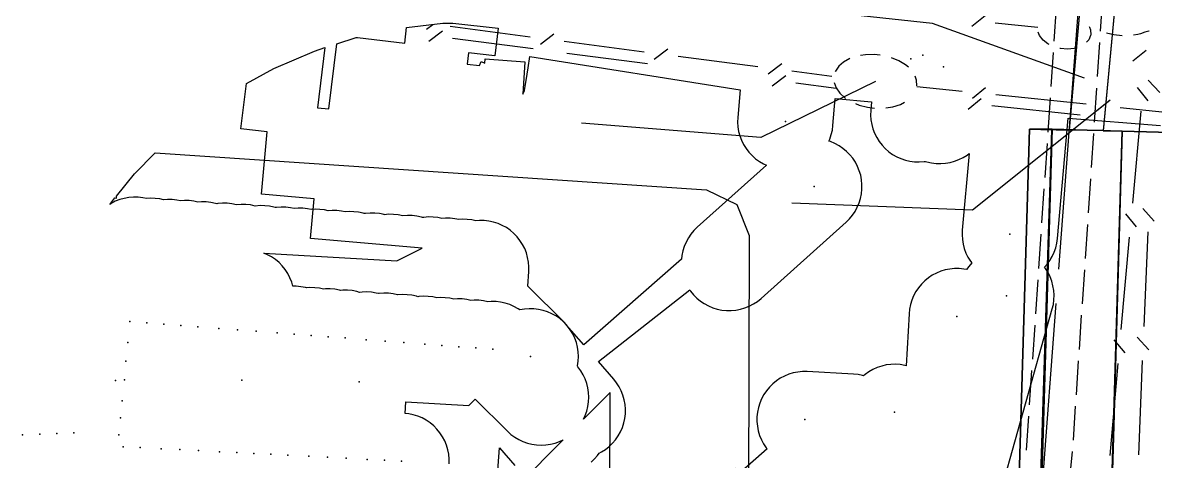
# Model space of a CAD drawing. Header units: metres. Extents: x 4550 to 4731, y 10605 to 11772.
# Drawn here: x 4608.77 to 4658.55, y 11354.72 to 11373.98 of the extents above; entities that cross this region are included whole.
import ezdxf

# ---------------------------------------------------------------- set-up
doc = ezdxf.new("R2010")
doc.units = ezdxf.units.M
for name, color, linetype in [('BOUNDARY', 7, 'Continuous'), ('CURB', 7, 'Continuous'), ('ELECTR_CABLE', 7, 'Continuous'), ('ELECTR_CABLE_COMM', 7, 'Continuous'), ('GRASS', 7, 'Continuous'), ('GROUND', 7, 'Continuous'), ('HEAT', 7, 'Continuous'), ('ROAD', 7, 'Continuous'), ('SEWER', 7, 'Continuous'), ('SIDEWALK_PATH', 7, 'Continuous'), ('TREE', 7, 'Continuous')]:
    doc.layers.add(name, color=color, linetype=linetype)

msp = doc.modelspace()

# ---------------------------------------------------------------- linework, layer by layer
at = {"layer": 'BOUNDARY'}
for points in [[(4652.566, 11354.036), (4653.022, 11369.301), (4654.777, 11369.264), (4656.575, 11389.778)], [(4658.183, 11389.665), (4656.263, 11369.233), (4657.098, 11369.215), (4667.733, 11368.918), (4672.93, 11368.772), (4677.439, 11368.646), (4678.595, 11368.614), (4677.473, 11366.8), (4676.515, 11353.247), (4676.337, 11349.726), (4675.774, 11337.492), (4675.718, 11336.295), (4674.76, 11336.34), (4670.81, 11251.59)]]:
    msp.add_lwpolyline(points, dxfattribs=at)
at = {"layer": 'CURB'}
for points in [[(4652.83, 11224.861), (4657.098, 11369.215)], [(4653.566, 11354.006), (4654.023, 11369.301)]]:
    msp.add_lwpolyline(points, dxfattribs=at)
at = {"layer": 'ELECTR_CABLE'}
msp.add_lwpolyline([(4628.308, 11372.156), (4628.845, 11372.096), (4628.925, 11372.272), (4629.085, 11372.2), (4629.098, 11372.386), (4630.844, 11372.266), (4630.745, 11370.837), (4630.822, 11371.007), (4630.935, 11371.724), (4630.979, 11371.999), (4631.056, 11372.493), (4640.3, 11371.035), (4640.198, 11369.822), (4640.19, 11369.616), (4640.203, 11369.41), (4640.237, 11369.207), (4640.289, 11369.008), (4640.362, 11368.815), (4640.452, 11368.63), (4640.561, 11368.454), (4640.686, 11368.29), (4640.826, 11368.14), (4640.981, 11368.004), (4641.148, 11367.883), (4641.327, 11367.78), (4641.457, 11367.72), (4638.419, 11365.002), (4638.273, 11364.857), (4638.141, 11364.699), (4638.025, 11364.528), (4637.927, 11364.347), (4637.847, 11364.157), (4637.786, 11363.96), (4637.744, 11363.759), (4637.727, 11363.591), (4633.43, 11359.839), (4632.676, 11360.702), (4632.533, 11360.85), (4632.376, 11360.984), (4632.207, 11361.101), (4632.027, 11361.202), (4631.838, 11361.284), (4631.642, 11361.348), (4631.441, 11361.392), (4631.236, 11361.416), (4631.03, 11361.42), (4630.825, 11361.403), (4630.622, 11361.367), (4630.619, 11361.366), (4630.542, 11361.419), (4630.362, 11361.52), (4630.173, 11361.602), (4629.977, 11361.666), (4629.776, 11361.71), (4629.571, 11361.734), (4629.365, 11361.738), (4629.216, 11361.726), (4629.028, 11361.767), (4628.823, 11361.791), (4628.617, 11361.795), (4628.47, 11361.783), (4628.286, 11361.824), (4628.082, 11361.848), (4627.876, 11361.853), (4627.719, 11361.841), (4627.538, 11361.881), (4627.334, 11361.905), (4627.128, 11361.91), (4626.971, 11361.898), (4626.791, 11361.938), (4626.587, 11361.962), (4626.381, 11361.967), (4626.175, 11361.951), (4626.132, 11361.943), (4626.07, 11361.964), (4625.868, 11362.009), (4625.664, 11362.033), (4625.458, 11362.038), (4625.261, 11362.023), (4625.248, 11362.027), (4625.046, 11362.072), (4624.842, 11362.096), (4624.636, 11362.101), (4624.43, 11362.085), (4624.411, 11362.082), (4624.307, 11362.109), (4624.104, 11362.142), (4623.898, 11362.155), (4623.692, 11362.148), (4623.57, 11362.138), (4623.45, 11362.174), (4623.248, 11362.213), (4623.043, 11362.232), (4622.837, 11362.232), (4622.736, 11362.221), (4622.689, 11362.235), (4622.486, 11362.273), (4622.281, 11362.291), (4622.075, 11362.289), (4621.987, 11362.279), (4621.806, 11362.32), (4621.601, 11362.344), (4621.395, 11362.349), (4621.235, 11362.337), (4621.196, 11362.348), (4620.993, 11362.387), (4620.788, 11362.405), (4620.648, 11362.404), (4620.592, 11362.592), (4620.515, 11362.783), (4620.419, 11362.966), (4620.306, 11363.138), (4620.177, 11363.299), (4620.033, 11363.446), (4619.875, 11363.578), (4619.704, 11363.694), (4619.523, 11363.792), (4619.36, 11363.862), (4625.207, 11363.525), (4626.319, 11364.073), (4621.42, 11364.51), (4621.574, 11366.244), (4619.265, 11366.456), (4619.515, 11369.184), (4618.361, 11369.325), (4618.604, 11371.309), (4619.812, 11371.973), (4621.588, 11372.735), (4622.048, 11372.882), (4621.726, 11370.247), (4622.221, 11370.202), (4622.569, 11373.048), (4623.429, 11373.322), (4623.479, 11373.333), (4625.563, 11373.078), (4625.64, 11373.766), (4627.238, 11373.951), (4627.677, 11373.959), (4629.662, 11373.736), (4629.526, 11372.522), (4628.369, 11372.652)], close=True, dxfattribs=at)
for points in [[(4633.757, 11354.682), (4633.906, 11354.825), (4634.039, 11354.982), (4634.106, 11355.077), (4634.209, 11355.13), (4634.383, 11355.241), (4634.544, 11355.369), (4634.693, 11355.512), (4634.826, 11355.669), (4634.944, 11355.838), (4635.045, 11356.018), (4635.127, 11356.207), (4635.19, 11356.403), (4635.234, 11356.604), (4635.258, 11356.809), (4635.262, 11357.015), (4635.246, 11357.221), (4635.209, 11357.423), (4635.153, 11357.622), (4635.078, 11357.814), (4634.984, 11357.997), (4634.873, 11358.171), (4634.745, 11358.332), (4634.069, 11359.107), (4638.089, 11362.251), (4638.125, 11362.197), (4638.255, 11362.037), (4638.399, 11361.89), (4638.558, 11361.758), (4638.728, 11361.643), (4638.909, 11361.545), (4639.099, 11361.464), (4639.296, 11361.403), (4639.498, 11361.362), (4639.703, 11361.34), (4639.909, 11361.339), (4640.114, 11361.358), (4640.317, 11361.397), (4640.514, 11361.455), (4640.705, 11361.533), (4640.888, 11361.629), (4641.06, 11361.742), (4641.22, 11361.872), (4644.959, 11365.217), (4645.106, 11365.362), (4645.238, 11365.521), (4645.353, 11365.691), (4645.452, 11365.872), (4645.532, 11366.062), (4645.593, 11366.259), (4645.634, 11366.461), (4645.656, 11366.666), (4645.657, 11366.872), (4645.638, 11367.077), (4645.6, 11367.28), (4645.541, 11367.477), (4645.463, 11367.668), (4645.367, 11367.85), (4645.254, 11368.023), (4645.124, 11368.183), (4644.98, 11368.329), (4644.821, 11368.461), (4644.65, 11368.577), (4644.469, 11368.675), (4644.279, 11368.755), (4644.201, 11368.78), (4644.242, 11368.869), (4644.308, 11369.064), (4644.355, 11369.265), (4644.383, 11369.469), (4644.482, 11370.644), (4646.072, 11370.51), (4646.042, 11370.129), (4646.036, 11369.923), (4646.051, 11369.717), (4646.085, 11369.514), (4646.139, 11369.315), (4646.212, 11369.123), (4646.304, 11368.938), (4646.414, 11368.764), (4646.54, 11368.601), (4646.681, 11368.451), (4646.837, 11368.315), (4647.004, 11368.196), (4647.183, 11368.094), (4647.371, 11368.009), (4647.567, 11367.944), (4647.768, 11367.898), (4647.972, 11367.872), (4648.178, 11367.866), (4648.384, 11367.88), (4648.447, 11367.891), (4648.508, 11367.87), (4648.709, 11367.824), (4648.914, 11367.798), (4649.12, 11367.792), (4649.325, 11367.806), (4649.528, 11367.841), (4649.727, 11367.895), (4649.92, 11367.968), (4650.104, 11368.06), (4650.279, 11368.169), (4650.365, 11368.236), (4650.067, 11364.872), (4650.059, 11364.666), (4650.071, 11364.46), (4650.104, 11364.257), (4650.156, 11364.057), (4650.227, 11363.864), (4650.317, 11363.678), (4650.425, 11363.503), (4650.481, 11363.428), (4650.353, 11363.281), (4650.251, 11363.138), (4650.137, 11363.161), (4649.932, 11363.182), (4649.726, 11363.182), (4649.521, 11363.163), (4649.319, 11363.123), (4649.122, 11363.064), (4648.931, 11362.986), (4648.749, 11362.889), (4648.577, 11362.776), (4648.417, 11362.645), (4648.271, 11362.5), (4648.14, 11362.341), (4648.025, 11362.17), (4647.927, 11361.989), (4647.847, 11361.799), (4647.787, 11361.602), (4647.746, 11361.4), (4647.725, 11361.195), (4647.605, 11358.918), (4647.545, 11358.934), (4647.342, 11358.969), (4647.136, 11358.983), (4646.93, 11358.977), (4646.726, 11358.951), (4646.525, 11358.905), (4646.329, 11358.84), (4646.141, 11358.755), (4645.962, 11358.653), (4645.794, 11358.534), (4645.728, 11358.476), (4645.685, 11358.489), (4645.483, 11358.53), (4645.278, 11358.551), (4643.249, 11358.658), (4643.043, 11358.658), (4642.837, 11358.639), (4642.635, 11358.599), (4642.438, 11358.54), (4642.247, 11358.462), (4642.065, 11358.366), (4641.893, 11358.252), (4641.733, 11358.122), (4641.587, 11357.976), (4641.456, 11357.817), (4641.341, 11357.647), (4641.243, 11357.465), (4641.163, 11357.275), (4641.103, 11357.078), (4641.062, 11356.876), (4641.041, 11356.671), (4641.04, 11356.465), (4641.06, 11356.26), (4641.099, 11356.057), (4641.158, 11355.86), (4641.237, 11355.669), (4641.333, 11355.487), (4641.447, 11355.316), (4641.484, 11355.27), (4636.283, 11350.69)], [(4651.466, 11352.346), (4654.023, 11361.41), (4654.069, 11361.611), (4654.096, 11361.815), (4654.102, 11362.021), (4654.088, 11362.227), (4654.053, 11362.43), (4653.999, 11362.629), (4653.926, 11362.822), (4653.835, 11363.006), (4653.725, 11363.181), (4653.68, 11363.24), (4653.796, 11363.37), (4653.917, 11363.537), (4654.021, 11363.715), (4654.107, 11363.902), (4654.175, 11364.097), (4654.223, 11364.297), (4654.251, 11364.501), (4654.719, 11369.783), (4658.785, 11369.471)], [(4629.639, 11354.123), (4629.723, 11355.309), (4630.398, 11354.537)]]:
    msp.add_lwpolyline(points, dxfattribs=at)
at = {"layer": 'ELECTR_CABLE_COMM'}
for points in [[(4655.444, 11371.545), (4648.753, 11373.936), (4642.487, 11374.619)], [(4650.482, 11373.819), (4651.065, 11374.29)], [(4651.519, 11373.975), (4653.38, 11373.776)], [(4626.522, 11373.688), (4626.798, 11373.9)], [(4626.62, 11373.171), (4627.215, 11373.628)], [(4627.563, 11373.819), (4631.08, 11373.36)], [(4631.526, 11373.034), (4632.12, 11373.491)], [(4653.889, 11373.021), (4653.831, 11373.049), (4653.615, 11373.216), (4653.462, 11373.41), (4653.401, 11373.569)], [(4655.713, 11373.447), (4655.708, 11373.42), (4655.626, 11373.224), (4655.532, 11373.123)], [(4655.642, 11373.812), (4655.658, 11373.775), (4655.706, 11373.658), (4655.713, 11373.447)], [(4657.097, 11373.403), (4657.09, 11373.403), (4656.728, 11373.444), (4656.407, 11373.523)], [(4658.269, 11373.618), (4658.26, 11373.609), (4658.09, 11373.556), (4657.9, 11373.496), (4657.788, 11373.46), (4657.595, 11373.431)], [(4627.661, 11373.302), (4631.204, 11372.839)], [(4632.567, 11373.166), (4636.083, 11372.706)], [(4632.691, 11372.645), (4636.234, 11372.182)], [(4636.53, 11372.381), (4637.124, 11372.837)], [(4637.571, 11372.512), (4641.087, 11372.052)], [(4646.461, 11372.55), (4646.191, 11372.58), (4645.812, 11372.571), (4645.599, 11372.536)], [(4647.696, 11372.019), (4647.567, 11372.133), (4647.275, 11372.31), (4646.948, 11372.442)], [(4655.104, 11372.881), (4654.989, 11372.845), (4654.694, 11372.816), (4654.389, 11372.843), (4654.357, 11372.851)], [(4657.559, 11372.301), (4658.146, 11372.768)], [(4641.533, 11371.727), (4642.128, 11372.184)], [(4645.12, 11372.399), (4644.851, 11372.252), (4644.635, 11372.063), (4644.489, 11371.846), (4644.485, 11371.835)], [(4641.711, 11371.199), (4642.305, 11371.656)], [(4642.574, 11371.858), (4644.332, 11371.628)], [(4648.075, 11371.205), (4648.061, 11371.451), (4647.995, 11371.625)], [(4658.244, 11371.461), (4658.75, 11370.909)], [(4646.246, 11371.4), (4641.213, 11368.943), (4633.331, 11369.574)], [(4642.752, 11371.331), (4644.523, 11371.099)], [(4644.434, 11371.346), (4644.516, 11371.12), (4644.679, 11370.888), (4644.91, 11370.678), (4644.935, 11370.663)], [(4648.074, 11371.184), (4650.055, 11370.979)], [(4650.51, 11370.666), (4651.092, 11371.139)], [(4658.243, 11370.553), (4657.764, 11371.129)], [(4656.565, 11370.572), (4650.517, 11365.744), (4642.573, 11366.055)], [(4646.712, 11370.236), (4647.019, 11370.284), (4647.347, 11370.389), (4647.533, 11370.489)], [(4650.321, 11370.183), (4650.903, 11370.655)], [(4651.547, 11370.825), (4655.508, 11370.415)], [(4655.963, 11370.102), (4656.545, 11370.575)], [(4645.374, 11370.427), (4645.534, 11370.36), (4645.899, 11370.266), (4646.213, 11370.229)], [(4651.358, 11370.342), (4655.249, 11369.939)], [(4657, 11370.261), (4660.961, 11369.851)], [(4657.561, 11366.051), (4657.935, 11370.094)], [(4657.731, 11365.016), (4657.252, 11365.592)], [(4658, 11365.817), (4658.507, 11365.265)], [(4657.049, 11360.514), (4657.423, 11364.557)], [(4658.221, 11364.792), (4658.043, 11360.646)], [(4657.219, 11359.479), (4656.74, 11360.055)], [(4657.757, 11360.173), (4658.265, 11359.621)], [(4656.565, 11354.975), (4656.911, 11359.02)], [(4657.98, 11359.148), (4657.811, 11355.002)]]:
    msp.add_lwpolyline(points, dxfattribs=at)
at = {"layer": 'GRASS'}
for points in [[(4654.023, 11369.301), (4653.022, 11369.301), (4652.566, 11354.036), (4640.083, 11354.409), (4640.053, 11353.409), (4652.537, 11353.036), (4652.733, 11353.05), (4652.921, 11353.101), (4653.096, 11353.188), (4653.252, 11353.308), (4653.381, 11353.457), (4653.478, 11353.626), (4653.541, 11353.811), (4653.566, 11354.006)], [(4653.533, 11353.987), (4653.533, 11354.59), (4654.001, 11369.28), (4653.022, 11369.301), (4652.566, 11354.036), (4640.083, 11354.409), (4640.054, 11353.436), (4652.006, 11353.051), (4652.457, 11353.157), (4652.871, 11353.353), (4653.234, 11353.633)]]:
    msp.add_lwpolyline(points, close=True, dxfattribs=at)
at = {"layer": 'GROUND'}
for points in [[(4656.575, 11389.778), (4658.003, 11389.677), (4658.003, 11389.677), (4658.183, 11389.665), (4656.263, 11369.238), (4654.778, 11369.28)], [(4640.083, 11354.409), (4652.566, 11354.036), (4653.022, 11369.301), (4654.001, 11369.28), (4653.533, 11354.59), (4653.533, 11353.987), (4653.234, 11353.633), (4652.871, 11353.353), (4652.457, 11353.157), (4652.009, 11353.052), (4651.619, 11353.064), (4640.054, 11353.436)]]:
    msp.add_lwpolyline(points, close=True, dxfattribs=at)
at = {"layer": 'HEAT'}
for points in [[(4634.573, 11353.18), (4634.586, 11357.743), (4633.42, 11356.569), (4633.496, 11356.73), (4633.564, 11356.924), (4633.614, 11357.124), (4633.643, 11357.328), (4633.653, 11357.534), (4633.642, 11357.74), (4633.611, 11357.944), (4633.561, 11358.143), (4633.491, 11358.337), (4633.402, 11358.523), (4633.296, 11358.7), (4633.172, 11358.865), (4633.149, 11358.891), (4633.155, 11358.917), (4633.185, 11359.121), (4633.194, 11359.327), (4633.183, 11359.533), (4633.153, 11359.736), (4633.102, 11359.936), (4633.032, 11360.13), (4632.943, 11360.316), (4632.837, 11360.493), (4632.713, 11360.658), (4632.575, 11360.81), (4630.968, 11362.407), (4631.012, 11363.058), (4631.015, 11363.264), (4630.999, 11363.47), (4630.962, 11363.672), (4630.906, 11363.871), (4630.831, 11364.063), (4630.737, 11364.246), (4630.625, 11364.419), (4630.497, 11364.581), (4630.354, 11364.729), (4630.197, 11364.863), (4630.028, 11364.98), (4629.848, 11365.081), (4629.659, 11365.163), (4629.463, 11365.226), (4629.262, 11365.27), (4629.057, 11365.294), (4628.851, 11365.298), (4628.68, 11365.284), (4628.513, 11365.321), (4628.309, 11365.344), (4628.102, 11365.348), (4627.932, 11365.334), (4627.765, 11365.371), (4627.56, 11365.395), (4627.354, 11365.398), (4627.184, 11365.385), (4627.017, 11365.421), (4626.813, 11365.445), (4626.607, 11365.449), (4626.401, 11365.432), (4626.347, 11365.422), (4626.295, 11365.439), (4626.094, 11365.483), (4625.889, 11365.507), (4625.683, 11365.511), (4625.478, 11365.494), (4625.475, 11365.494), (4625.473, 11365.494), (4625.271, 11365.538), (4625.067, 11365.562), (4624.86, 11365.566), (4624.655, 11365.549), (4624.652, 11365.549), (4624.649, 11365.55), (4624.447, 11365.594), (4624.243, 11365.617), (4624.037, 11365.621), (4623.831, 11365.605), (4623.778, 11365.595), (4623.727, 11365.612), (4623.525, 11365.655), (4623.32, 11365.679), (4623.114, 11365.683), (4622.944, 11365.669), (4622.777, 11365.706), (4622.572, 11365.73), (4622.366, 11365.733), (4622.195, 11365.72), (4622.028, 11365.756), (4621.823, 11365.78), (4621.617, 11365.784), (4621.447, 11365.77), (4621.28, 11365.806), (4621.075, 11365.83), (4620.869, 11365.834), (4620.699, 11365.82), (4620.532, 11365.856), (4620.328, 11365.88), (4620.122, 11365.884), (4619.916, 11365.867), (4619.862, 11365.858), (4619.81, 11365.875), (4619.609, 11365.918), (4619.404, 11365.942), (4619.198, 11365.946), (4618.992, 11365.929), (4618.99, 11365.929), (4618.988, 11365.93), (4618.786, 11365.974), (4618.581, 11365.997), (4618.375, 11366.001), (4618.17, 11365.985), (4618.167, 11365.984), (4618.164, 11365.985), (4617.962, 11366.029), (4617.758, 11366.053), (4617.551, 11366.056), (4617.346, 11366.04), (4617.293, 11366.03), (4617.241, 11366.047), (4617.04, 11366.091), (4616.835, 11366.115), (4616.629, 11366.118), (4616.459, 11366.105), (4616.292, 11366.141), (4616.087, 11366.165), (4615.881, 11366.169), (4615.71, 11366.155), (4615.543, 11366.191), (4615.338, 11366.215), (4615.132, 11366.219), (4614.962, 11366.205), (4614.795, 11366.242), (4614.59, 11366.265), (4614.384, 11366.269), (4614.214, 11366.255), (4614.047, 11366.292), (4613.842, 11366.316), (4613.636, 11366.319), (4613.431, 11366.303), (4613.228, 11366.266), (4613.03, 11366.21), (4612.838, 11366.135), (4612.655, 11366.041), (4612.595, 11366.003), (4612.823, 11366.284), (4612.886, 11366.28), (4612.892, 11366.369), (4613.681, 11367.34), (4614.589, 11368.26), (4638.83, 11366.634), (4640.159, 11366.002), (4640.696, 11364.632), (4640.663, 11353.407)], [(4627.51, 11354.616), (4627.511, 11354.822), (4627.492, 11355.027), (4627.453, 11355.229), (4627.394, 11355.427), (4627.317, 11355.618), (4627.221, 11355.8), (4627.107, 11355.972), (4626.977, 11356.132), (4626.832, 11356.278), (4626.674, 11356.41), (4626.503, 11356.526), (4626.322, 11356.624), (4626.132, 11356.704), (4625.935, 11356.765), (4625.733, 11356.806), (4625.583, 11356.822), (4625.611, 11357.325), (4628.381, 11357.174), (4628.654, 11357.448), (4630.073, 11356.038), (4630.226, 11355.9), (4630.392, 11355.778), (4630.569, 11355.673), (4630.755, 11355.585), (4630.949, 11355.516), (4631.15, 11355.467), (4631.353, 11355.437), (4631.559, 11355.428), (4631.765, 11355.438), (4631.969, 11355.469), (4632.169, 11355.52), (4632.362, 11355.59), (4632.523, 11355.666), (4630.586, 11353.718)]]:
    msp.add_lwpolyline(points, dxfattribs=at)
at = {"layer": 'ROAD'}
msp.add_lwpolyline([(4666.299, 11216.734), (4665.18, 11217.036), (4664.286, 11217.712), (4663.7, 11218.668), (4663.509, 11219.811), (4667.397, 11360.882), (4667.733, 11368.918), (4657.098, 11369.215), (4652.68, 11219.777), (4652.518, 11218.785), (4652.018, 11217.95), (4651.25, 11217.353), (4650.284, 11217.071)], close=True, dxfattribs=at)
msp.add_lwpolyline([(4664.57, 11257.038), (4664.759, 11263.651), (4665.145, 11276.485), (4665.571, 11290.249), (4665.795, 11297.507), (4665.705, 11297.509), (4666.216, 11314.882), (4666.445, 11323.638), (4666.423, 11324.105), (4666.875, 11340.959), (4667.063, 11346.976), (4667.246, 11353.578), (4667.397, 11360.882), (4667.733, 11368.918), (4657.098, 11369.215), (4656.729, 11356.276), (4656.208, 11339.051), (4655.75, 11320.869), (4655.208, 11303.571), (4654.824, 11287.786), (4654.287, 11269.977), (4653.752, 11253.318)], dxfattribs=at)
at = {"layer": 'SEWER'}
for points in [[(4654.304, 11363.152), (4655.506, 11379.078)], [(4656.142, 11373.605), (4656.241, 11375.102)], [(4654.198, 11374.664), (4654.097, 11373.168)], [(4656.009, 11371.609), (4656.108, 11373.106)], [(4654.063, 11372.669), (4653.961, 11371.172)], [(4655.876, 11369.614), (4655.976, 11371.11)], [(4653.927, 11370.673), (4653.825, 11369.177)], [(4655.744, 11367.618), (4655.843, 11369.115)], [(4653.791, 11368.678), (4653.689, 11367.181)], [(4655.611, 11365.623), (4655.711, 11367.119)], [(4653.655, 11366.683), (4653.553, 11365.186)], [(4655.479, 11363.627), (4655.578, 11365.124)], [(4653.52, 11364.687), (4653.418, 11363.191)], [(4655.346, 11361.631), (4655.446, 11363.128)], [(4653.384, 11362.692), (4653.282, 11361.195)], [(4652.99, 11345.73), (4654.192, 11361.656)], [(4655.214, 11359.636), (4655.313, 11361.132)], [(4653.248, 11360.696), (4653.146, 11359.2)], [(4655.081, 11357.64), (4655.18, 11359.137)], [(4653.112, 11358.701), (4653.01, 11357.205)], [(4654.948, 11355.645), (4655.048, 11357.141)], [(4652.976, 11356.706), (4652.875, 11355.209)], [(4654.76, 11353.653), (4654.906, 11355.146)]]:
    msp.add_lwpolyline(points, dxfattribs=at)
at = {"layer": 'SIDEWALK_PATH'}
for points in [[(4652.68, 11219.777), (4657.098, 11369.215), (4654.023, 11369.301), (4653.566, 11354.006)], [(4656.208, 11339.051), (4656.729, 11356.276), (4657.098, 11369.215), (4654.001, 11369.28), (4653.533, 11354.59)]]:
    msp.add_lwpolyline(points, dxfattribs=at)
at = {"layer": 'TREE'}
for p in [(4648.338, 11372.552), (4647.798, 11372.393), (4649.245, 11372.038), (4642.291, 11369.646), (4643.56, 11366.783), (4652.159, 11364.687), (4652.003, 11361.981), (4649.822, 11361.085), (4613.476, 11360.86), (4614.224, 11360.803), (4614.971, 11360.745), (4615.719, 11360.688), (4616.467, 11360.631), (4617.389, 11360.551), (4618.212, 11360.497), (4619.035, 11360.434), (4619.957, 11360.364), (4620.705, 11360.307), (4621.452, 11360.249), (4622.2, 11360.192), (4622.948, 11360.135), (4623.87, 11360.055), (4624.693, 11360.001), (4613.386, 11359.94), (4625.516, 11359.938), (4626.438, 11359.868), (4627.186, 11359.81), (4627.933, 11359.753), (4628.681, 11359.696), (4629.429, 11359.639), (4613.306, 11359.119), (4631.094, 11359.321), (4612.851, 11358.27), (4613.235, 11358.297), (4618.4, 11358.281), (4623.556, 11358.211), (4613.137, 11357.377), (4613.064, 11356.631), (4643.139, 11356.561), (4647.093, 11356.884), (4608.765, 11355.886), (4609.514, 11355.915), (4610.264, 11355.945), (4611.013, 11355.975), (4612.992, 11355.884), (4613.179, 11355.362), (4613.928, 11355.323), (4614.852, 11355.275), (4615.676, 11355.233), (4616.5, 11355.199), (4617.423, 11355.143), (4618.172, 11355.104), (4618.921, 11355.065), (4619.67, 11355.027), (4620.419, 11354.988), (4621.343, 11354.94), (4622.167, 11354.898), (4622.991, 11354.864), (4623.915, 11354.807), (4624.664, 11354.769), (4625.413, 11354.73)]:
    msp.add_point(p, dxfattribs=at)

doc.saveas('drawing.dxf')
